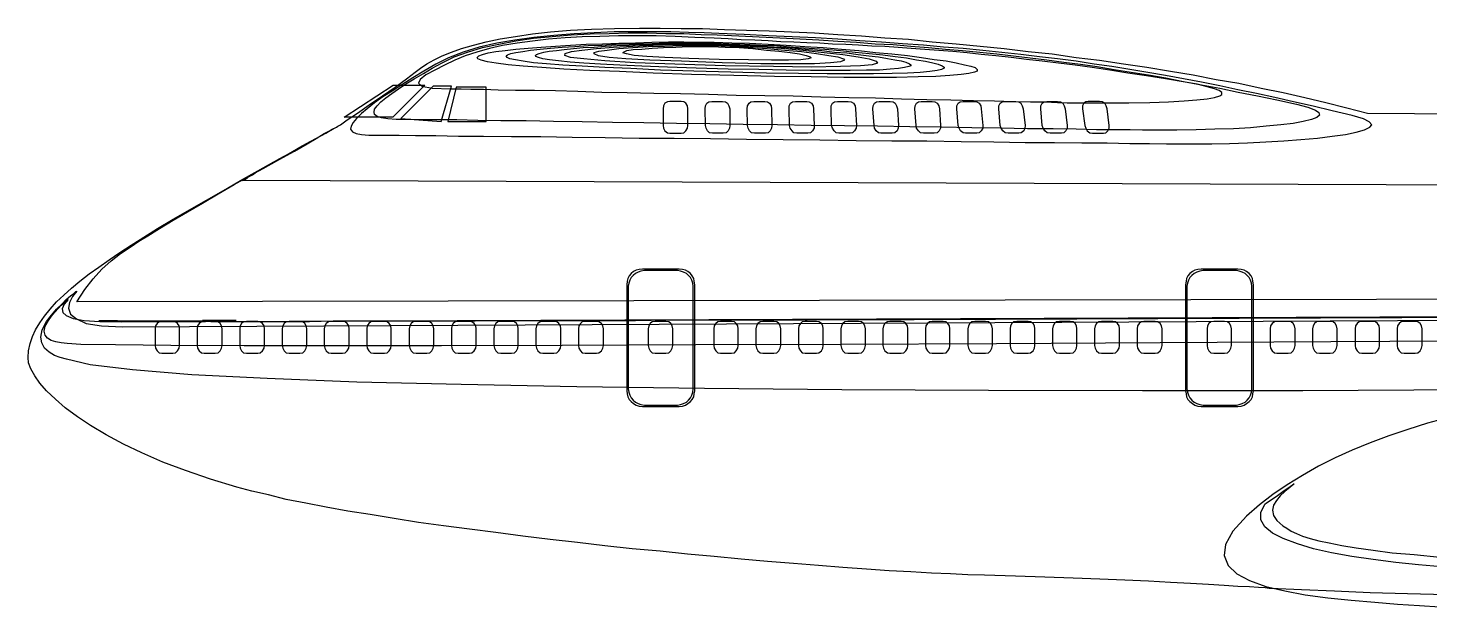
# Model space of a CAD drawing. Extents: x 526 to 2267, y -112 to 246.
# Drawn here: x 1354.4 to 1407.2, y -82.9 to -61.1 of the extents above; entities that cross this region are included whole.
import ezdxf

# ---------------------------------------------------------------- set-up
doc = ezdxf.new("R2010")
doc.units = 0
doc.header["$MEASUREMENT"] = 0
doc.layers.get('0').update_dxf_attribs({"linetype": 'CONTINUOUS'})

msp = doc.modelspace()

# ---------------------------------------------------------------- linework, layer by layer
at = {"linetype": 'Continuous'}
for points in [[(1407.837, -82.482), (1406.363, -82.445), (1404.963, -82.408), (1403.618, -82.353), (1402.365, -82.298), (1401.204, -82.243), (1401.149, -82.243), (1401.002, -82.224), (1400.744, -82.206), (1400.412, -82.188), (1399.97, -82.169), (1399.454, -82.132), (1398.864, -82.095), (1398.183, -82.059), (1397.427, -82.022), (1396.598, -81.967), (1395.714, -81.93), (1394.774, -81.893), (1393.761, -81.856), (1392.692, -81.819), (1391.587, -81.783), (1390.426, -81.746), (1389.799, -81.727), (1389.137, -81.69), (1388.418, -81.672), (1387.644, -81.617), (1386.833, -81.58), (1385.968, -81.524), (1385.083, -81.45), (1384.162, -81.377), (1383.222, -81.303), (1382.246, -81.229), (1381.251, -81.137), (1380.238, -81.045), (1379.224, -80.953), (1378.193, -80.843), (1377.143, -80.751), (1376.111, -80.64), (1375.079, -80.511), (1374.048, -80.401), (1373.016, -80.272), (1372.002, -80.142), (1371.007, -80.013), (1370.031, -79.884), (1369.092, -79.755), (1368.17, -79.608), (1367.268, -79.461), (1366.42, -79.332), (1365.609, -79.185), (1364.836, -79.037), (1364.099, -78.89), (1363.436, -78.724), (1362.809, -78.576), (1362.238, -78.429), (1361.243, -78.134), (1360.303, -77.803), (1359.456, -77.489), (1358.664, -77.139), (1357.964, -76.808), (1357.319, -76.458), (1356.729, -76.108), (1356.231, -75.776), (1355.771, -75.444), (1355.403, -75.113), (1355.071, -74.799), (1354.813, -74.505), (1354.629, -74.228), (1354.481, -73.971), (1354.389, -73.75), (1354.371, -73.547), (1354.389, -73.289), (1354.445, -73.012), (1354.537, -72.755), (1354.647, -72.497), (1354.813, -72.239), (1354.997, -71.98), (1355.2, -71.723), (1355.44, -71.447), (1355.716, -71.189), (1356.011, -70.931), (1356.323, -70.672), (1356.674, -70.396), (1357.042, -70.138), (1357.429, -69.862), (1357.834, -69.586), (1358.259, -69.309), (1358.737, -69.014), (1359.253, -68.683), (1359.843, -68.333), (1360.451, -67.982), (1361.096, -67.614), (1361.74, -67.246), (1362.385, -66.877), (1363.03, -66.509), (1363.638, -66.177), (1364.191, -65.864), (1364.707, -65.569), (1365.167, -65.329), (1365.535, -65.108), (1365.812, -64.961), (1365.996, -64.869), (1366.052, -64.832), (1366.144, -64.777), (1366.402, -64.593), (1366.788, -64.335), (1367.231, -64.021), (1367.728, -63.69), (1368.207, -63.359), (1368.631, -63.046), (1368.963, -62.788), (1369.165, -62.641), (1369.405, -62.475), (1369.681, -62.328), (1369.976, -62.18), (1370.326, -62.033), (1370.713, -61.904), (1371.155, -61.775), (1371.634, -61.645), (1372.168, -61.535), (1372.74, -61.443), (1373.384, -61.351), (1374.066, -61.277), (1374.821, -61.204), (1375.614, -61.167), (1376.479, -61.148), (1377.419, -61.13), (1378.193, -61.13), (1378.985, -61.148), (1379.796, -61.148), (1380.625, -61.185), (1381.454, -61.204), (1382.302, -61.24), (1383.149, -61.277), (1384.015, -61.314), (1384.899, -61.369), (1385.783, -61.424), (1386.668, -61.498), (1387.552, -61.553), (1388.455, -61.645), (1389.358, -61.719), (1390.261, -61.811), (1391.163, -61.904), (1392.066, -62.015), (1392.969, -62.107), (1393.871, -62.236), (1394.756, -62.346), (1395.659, -62.475), (1396.543, -62.604), (1397.427, -62.751), (1398.293, -62.898), (1399.159, -63.064), (1400.007, -63.212), (1400.854, -63.396), (1401.683, -63.562), (1402.494, -63.745), (1403.286, -63.929), (1404.078, -64.132), (1404.852, -64.335), (1477.55, -64.846)], [(1356.213, -71.447), (1356.508, -70.986), (1356.822, -70.58), (1357.153, -70.212), (1357.503, -69.899), (1357.853, -69.623), (1358.222, -69.383), (1358.553, -69.162), (1358.884, -68.959), (1359.327, -68.683), (1359.843, -68.37), (1360.377, -68.056), (1360.948, -67.725), (1361.538, -67.375), (1362.146, -67.025), (1362.735, -66.693), (1363.307, -66.361), (1363.859, -66.048), (1364.375, -65.772), (1364.836, -65.496), (1365.241, -65.274), (1365.591, -65.09), (1365.83, -64.943), (1365.996, -64.869), (1366.052, -64.832), (1366.144, -64.777), (1366.402, -64.593), (1366.788, -64.335), (1367.231, -64.021), (1367.728, -63.69), (1368.207, -63.359), (1368.631, -63.046), (1368.963, -62.788), (1369.165, -62.641), (1369.405, -62.475), (1369.681, -62.328), (1369.976, -62.18), (1370.326, -62.033), (1370.713, -61.904), (1371.155, -61.775), (1371.634, -61.645), (1372.168, -61.535), (1372.74, -61.443), (1373.384, -61.351), (1374.066, -61.277), (1374.821, -61.204), (1375.614, -61.167), (1376.479, -61.148), (1377.419, -61.13), (1378.193, -61.13), (1378.985, -61.148), (1379.796, -61.148), (1380.625, -61.185), (1381.454, -61.204), (1382.302, -61.24), (1383.149, -61.277), (1384.015, -61.314), (1384.899, -61.369), (1385.783, -61.424), (1386.668, -61.498), (1387.552, -61.553), (1388.455, -61.645), (1389.358, -61.719), (1390.261, -61.811), (1391.163, -61.904), (1392.066, -62.015), (1392.969, -62.107), (1393.871, -62.236), (1394.756, -62.346), (1395.659, -62.475), (1396.543, -62.604), (1397.427, -62.751), (1398.293, -62.898), (1399.159, -63.064), (1400.007, -63.212), (1400.854, -63.396), (1401.683, -63.562), (1402.494, -63.745), (1403.286, -63.929), (1404.078, -64.132), (1404.852, -64.335), (1477.55, -64.846)], [(1362.441, -66.877), (1362.496, -66.859), (1362.569, -66.822), (1362.643, -66.767), (1362.735, -66.711), (1362.827, -66.656), (1362.938, -66.582), (1363.067, -66.509), (1363.233, -66.417), (1363.859, -66.067), (1364.412, -65.772), (1364.891, -65.496), (1365.296, -65.256), (1365.609, -65.072), (1365.849, -64.943), (1365.996, -64.869), (1366.052, -64.832), (1366.144, -64.777), (1366.402, -64.593), (1366.788, -64.335), (1367.231, -64.021), (1367.728, -63.69), (1368.207, -63.359), (1368.631, -63.046), (1368.963, -62.788), (1369.165, -62.641), (1369.405, -62.475), (1369.681, -62.328), (1369.976, -62.18), (1370.326, -62.033), (1370.713, -61.904), (1371.155, -61.775), (1371.634, -61.645), (1372.168, -61.535), (1372.74, -61.443), (1373.384, -61.351), (1374.066, -61.277), (1374.821, -61.204), (1375.614, -61.167), (1376.479, -61.148), (1377.419, -61.13), (1378.193, -61.13), (1378.985, -61.148), (1379.796, -61.148), (1380.625, -61.185), (1381.454, -61.204), (1382.302, -61.24), (1383.149, -61.277), (1384.015, -61.314), (1384.899, -61.369), (1385.783, -61.424), (1386.668, -61.498), (1387.552, -61.553), (1388.455, -61.645), (1389.358, -61.719), (1390.261, -61.811), (1391.163, -61.904), (1392.066, -62.015), (1392.969, -62.107), (1393.871, -62.236), (1394.756, -62.346), (1395.659, -62.475), (1396.543, -62.604), (1397.427, -62.751), (1398.293, -62.898), (1399.159, -63.064), (1400.007, -63.212), (1400.854, -63.396), (1401.683, -63.562), (1402.494, -63.745), (1403.286, -63.929), (1404.078, -64.132), (1404.852, -64.335), (1477.55, -64.846)], [(1404.281, -64.427), (1403.526, -64.243), (1402.807, -64.077), (1402.07, -63.911), (1401.37, -63.745), (1400.67, -63.599), (1399.97, -63.452), (1399.288, -63.304), (1398.606, -63.175), (1397.925, -63.046), (1397.243, -62.917), (1396.58, -62.806), (1395.898, -62.696), (1395.216, -62.585), (1394.553, -62.493), (1393.871, -62.383), (1393.171, -62.291), (1392.489, -62.217), (1391.79, -62.125), (1391.071, -62.051), (1390.353, -61.978), (1389.615, -61.904), (1388.879, -61.848), (1388.123, -61.775), (1387.331, -61.719), (1386.539, -61.664), (1385.728, -61.609), (1384.899, -61.553), (1384.052, -61.498), (1383.167, -61.461), (1382.283, -61.424), (1381.362, -61.369), (1380.403, -61.332), (1379.851, -61.314), (1379.261, -61.296), (1378.598, -61.277), (1377.916, -61.277), (1377.198, -61.277), (1376.461, -61.277), (1375.706, -61.314), (1374.95, -61.351), (1374.195, -61.406), (1373.439, -61.48), (1372.721, -61.59), (1372.039, -61.701), (1371.376, -61.848), (1370.768, -62.033), (1370.216, -62.254), (1369.736, -62.493), (1369.294, -62.751), (1368.871, -63.009), (1368.465, -63.267), (1368.096, -63.507), (1367.747, -63.727), (1367.434, -63.948), (1367.157, -64.169), (1366.936, -64.354), (1366.752, -64.538), (1366.623, -64.685), (1366.549, -64.832), (1366.531, -64.943), (1366.604, -65.035), (1366.733, -65.108), (1366.936, -65.145), (1367.212, -65.164), (1367.452, -65.164), (1367.839, -65.164), (1368.354, -65.164), (1368.981, -65.182), (1369.736, -65.182), (1370.602, -65.201), (1371.542, -65.201), (1372.592, -65.219), (1373.697, -65.219), (1374.876, -65.237), (1376.129, -65.256), (1377.401, -65.274), (1378.727, -65.274), (1380.09, -65.293), (1381.454, -65.311), (1382.835, -65.329), (1384.217, -65.348), (1385.581, -65.366), (1386.925, -65.385), (1388.252, -65.385), (1389.542, -65.403), (1390.776, -65.422), (1391.955, -65.44), (1393.061, -65.44), (1394.093, -65.459), (1395.05, -65.459), (1395.898, -65.477), (1396.635, -65.477), (1397.28, -65.496), (1397.777, -65.496), (1398.146, -65.496), (1398.386, -65.496), (1398.993, -65.496), (1399.657, -65.477), (1400.338, -65.459), (1401.02, -65.422), (1401.701, -65.385), (1402.347, -65.329), (1402.973, -65.274), (1403.526, -65.201), (1404.023, -65.145), (1404.428, -65.053), (1404.742, -64.961), (1404.944, -64.869), (1405.018, -64.777), (1404.926, -64.667), (1404.705, -64.556), (1404.281, -64.427)], [(1396.912, -64.98), (1396.709, -64.98), (1396.377, -64.98), (1395.917, -64.961), (1395.345, -64.961), (1394.645, -64.961), (1393.871, -64.943), (1393.006, -64.924), (1392.047, -64.924), (1391.034, -64.906), (1389.947, -64.888), (1388.805, -64.869), (1387.608, -64.851), (1386.392, -64.832), (1385.139, -64.814), (1383.886, -64.796), (1382.615, -64.777), (1381.325, -64.759), (1380.072, -64.74), (1378.819, -64.722), (1377.585, -64.703), (1376.405, -64.685), (1375.263, -64.667), (1374.177, -64.648), (1373.145, -64.63), (1372.186, -64.63), (1371.321, -64.611), (1370.529, -64.593), (1369.847, -64.593), (1369.257, -64.593), (1368.797, -64.575), (1368.446, -64.575), (1368.244, -64.575), (1367.931, -64.556), (1367.691, -64.519), (1367.526, -64.464), (1367.434, -64.39), (1367.415, -64.298), (1367.434, -64.188), (1367.526, -64.058), (1367.673, -63.911), (1367.857, -63.764), (1368.078, -63.599), (1368.336, -63.415), (1368.613, -63.23), (1368.926, -63.046), (1369.276, -62.843), (1369.607, -62.641), (1369.976, -62.438), (1370.437, -62.217), (1370.934, -62.033), (1371.505, -61.867), (1372.113, -61.738), (1372.758, -61.609), (1373.421, -61.517), (1374.122, -61.443), (1374.84, -61.388), (1375.559, -61.351), (1376.277, -61.332), (1376.996, -61.314), (1377.713, -61.314), (1378.414, -61.332), (1379.095, -61.332), (1379.741, -61.369), (1380.348, -61.388), (1381.159, -61.424), (1381.933, -61.461), (1382.707, -61.498), (1383.462, -61.535), (1384.18, -61.572), (1384.899, -61.627), (1385.599, -61.664), (1386.3, -61.719), (1386.981, -61.756), (1387.644, -61.811), (1388.307, -61.867), (1388.953, -61.922), (1389.597, -61.978), (1390.242, -62.033), (1390.887, -62.107), (1391.514, -62.18), (1392.14, -62.254), (1392.766, -62.328), (1393.411, -62.42), (1394.037, -62.493), (1394.664, -62.585), (1395.309, -62.696), (1395.953, -62.788), (1396.598, -62.898), (1397.262, -63.009), (1397.925, -63.138), (1398.606, -63.267), (1399.288, -63.396), (1399.988, -63.544), (1400.707, -63.69), (1401.444, -63.837), (1402.181, -64.003), (1402.604, -64.114), (1402.899, -64.224), (1403.028, -64.317), (1403.046, -64.409), (1402.954, -64.501), (1402.752, -64.575), (1402.439, -64.648), (1402.052, -64.722), (1401.591, -64.777), (1401.039, -64.832), (1400.448, -64.888), (1399.804, -64.924), (1399.104, -64.943), (1398.404, -64.961), (1397.667, -64.98), (1396.912, -64.98)], [(1397.98, -63.175), (1397.243, -63.046), (1396.524, -62.935), (1395.825, -62.825), (1395.142, -62.714), (1394.48, -62.622), (1393.834, -62.53), (1393.208, -62.456), (1392.6, -62.383), (1392.011, -62.309), (1391.421, -62.236), (1390.85, -62.18), (1390.298, -62.125), (1389.763, -62.07), (1389.229, -62.015), (1388.695, -61.978), (1388.178, -61.941), (1387.663, -61.904), (1387.165, -61.867), (1386.668, -61.83), (1386.171, -61.811), (1385.673, -61.775), (1385.194, -61.756), (1384.697, -61.738), (1384.217, -61.701), (1383.72, -61.682), (1383.241, -61.664), (1382.743, -61.645), (1382.265, -61.609), (1381.767, -61.59), (1381.251, -61.572), (1380.754, -61.535), (1380.238, -61.517), (1379.501, -61.48), (1378.764, -61.443), (1378.046, -61.424), (1377.327, -61.424), (1376.627, -61.424), (1375.927, -61.443), (1375.263, -61.461), (1374.619, -61.498), (1373.992, -61.553), (1373.384, -61.627), (1372.813, -61.701), (1372.26, -61.793), (1371.763, -61.904), (1371.284, -62.033), (1370.842, -62.18), (1370.455, -62.346), (1370.068, -62.53), (1369.699, -62.714), (1369.368, -62.898), (1369.147, -63.064), (1369.092, -63.212), (1369.22, -63.323), (1369.607, -63.396), (1370.289, -63.415), (1370.437, -63.415), (1370.694, -63.415), (1371.062, -63.433), (1371.542, -63.433), (1372.094, -63.452), (1372.74, -63.47), (1373.458, -63.47), (1374.25, -63.488), (1375.097, -63.507), (1376, -63.544), (1376.959, -63.562), (1377.953, -63.58), (1378.966, -63.599), (1380.017, -63.617), (1381.067, -63.654), (1382.136, -63.672), (1383.204, -63.69), (1384.254, -63.727), (1385.304, -63.745), (1386.318, -63.764), (1387.294, -63.8), (1388.252, -63.819), (1389.155, -63.837), (1390.003, -63.856), (1390.795, -63.874), (1391.514, -63.892), (1392.158, -63.911), (1392.711, -63.911), (1393.171, -63.929), (1393.54, -63.948), (1393.797, -63.948), (1393.945, -63.948), (1394.958, -63.948), (1395.861, -63.948), (1396.653, -63.929), (1397.354, -63.911), (1397.943, -63.874), (1398.422, -63.837), (1398.809, -63.8), (1399.085, -63.745), (1399.288, -63.69), (1399.362, -63.636), (1399.362, -63.562), (1399.27, -63.488), (1399.085, -63.415), (1398.809, -63.341), (1398.441, -63.249), (1397.98, -63.175)], [(1380.238, -61.664), (1380.901, -61.682), (1381.564, -61.701), (1382.265, -61.738), (1382.946, -61.775), (1383.647, -61.83), (1384.346, -61.867), (1385.028, -61.922), (1385.691, -61.978), (1386.318, -62.051), (1386.925, -62.107), (1387.516, -62.162), (1388.05, -62.236), (1388.528, -62.309), (1388.971, -62.364), (1389.358, -62.438), (1389.671, -62.512), (1389.91, -62.567), (1390.076, -62.622), (1390.15, -62.696), (1390.15, -62.751), (1390.039, -62.788), (1389.836, -62.843), (1389.542, -62.88), (1389.118, -62.917), (1388.584, -62.954), (1387.921, -62.972), (1387.11, -62.99), (1386.189, -62.99), (1385.12, -62.99), (1383.886, -62.972), (1382.504, -62.954), (1380.975, -62.917), (1379.372, -62.88), (1377.935, -62.825), (1376.664, -62.769), (1375.54, -62.733), (1374.563, -62.677), (1373.734, -62.622), (1373.034, -62.567), (1372.463, -62.512), (1372.021, -62.456), (1371.689, -62.401), (1371.45, -62.346), (1371.321, -62.291), (1371.302, -62.236), (1371.358, -62.18), (1371.505, -62.125), (1371.708, -62.07), (1372.002, -62.015), (1372.352, -61.978), (1372.758, -61.922), (1373.218, -61.885), (1373.716, -61.848), (1374.25, -61.811), (1374.821, -61.775), (1375.411, -61.738), (1376.019, -61.719), (1376.645, -61.701), (1377.272, -61.682), (1377.88, -61.664), (1378.506, -61.645), (1379.095, -61.645), (1379.685, -61.664), (1380.238, -61.664)], [(1380.238, -61.664), (1380.901, -61.682), (1381.564, -61.701), (1382.265, -61.738), (1382.946, -61.775), (1383.647, -61.83), (1384.346, -61.867), (1385.028, -61.922), (1385.691, -61.978), (1386.318, -62.051), (1386.925, -62.107), (1387.516, -62.162), (1388.05, -62.236), (1388.528, -62.309), (1388.971, -62.364), (1389.358, -62.438), (1389.671, -62.512), (1389.91, -62.567), (1390.076, -62.622), (1390.15, -62.696), (1390.15, -62.751), (1390.039, -62.788), (1389.836, -62.843), (1389.542, -62.88), (1389.118, -62.917), (1388.584, -62.954), (1387.921, -62.972), (1387.11, -62.99), (1386.189, -62.99), (1385.12, -62.99), (1383.886, -62.972), (1382.504, -62.954), (1380.975, -62.917), (1379.372, -62.88), (1377.935, -62.825), (1376.664, -62.769), (1375.54, -62.733), (1374.563, -62.677), (1373.734, -62.622), (1373.034, -62.567), (1372.463, -62.512), (1372.021, -62.456), (1371.689, -62.401), (1371.45, -62.346), (1371.321, -62.291), (1371.302, -62.236), (1371.358, -62.18), (1371.505, -62.125), (1371.708, -62.07), (1372.002, -62.015), (1372.352, -61.978), (1372.758, -61.922), (1373.218, -61.885), (1373.716, -61.848), (1374.25, -61.811), (1374.821, -61.775), (1375.411, -61.738), (1376.019, -61.719), (1376.645, -61.701), (1377.272, -61.682), (1377.88, -61.664), (1378.506, -61.645), (1379.095, -61.645), (1379.685, -61.664), (1380.238, -61.664)], [(1380.865, -62.788), (1379.464, -62.751), (1378.212, -62.714), (1377.088, -62.659), (1376.111, -62.622), (1375.263, -62.567), (1374.527, -62.53), (1373.918, -62.475), (1373.421, -62.438), (1373.034, -62.383), (1372.74, -62.328), (1372.537, -62.291), (1372.426, -62.236), (1372.389, -62.18), (1372.444, -62.143), (1372.574, -62.088), (1372.758, -62.051), (1373.016, -62.015), (1373.311, -61.959), (1373.679, -61.922), (1374.066, -61.885), (1374.508, -61.848), (1374.987, -61.83), (1375.485, -61.793), (1376, -61.775), (1376.535, -61.738), (1377.069, -61.719), (1377.621, -61.719), (1378.156, -61.701), (1378.709, -61.701), (1379.224, -61.682), (1379.741, -61.701), (1380.219, -61.701), (1380.791, -61.719), (1381.38, -61.738), (1381.988, -61.775), (1382.596, -61.793), (1383.204, -61.848), (1383.812, -61.885), (1384.401, -61.922), (1384.991, -61.978), (1385.544, -62.033), (1386.078, -62.088), (1386.594, -62.143), (1387.054, -62.199), (1387.479, -62.254), (1387.865, -62.328), (1388.197, -62.383), (1388.473, -62.438), (1388.676, -62.493), (1388.824, -62.548), (1388.897, -62.604), (1388.897, -62.641), (1388.805, -62.696), (1388.639, -62.733), (1388.362, -62.769), (1387.994, -62.806), (1387.516, -62.825), (1386.944, -62.843), (1386.244, -62.861), (1385.433, -62.861), (1384.494, -62.861), (1383.407, -62.843), (1382.21, -62.825), (1380.865, -62.788)], [(1380.754, -62.677), (1379.556, -62.641), (1378.469, -62.604), (1377.511, -62.567), (1376.682, -62.53), (1375.945, -62.493), (1375.319, -62.456), (1374.803, -62.42), (1374.361, -62.364), (1374.029, -62.328), (1373.771, -62.291), (1373.605, -62.236), (1373.513, -62.199), (1373.495, -62.162), (1373.531, -62.125), (1373.642, -62.088), (1373.808, -62.033), (1374.011, -61.996), (1374.287, -61.978), (1374.582, -61.941), (1374.932, -61.904), (1375.3, -61.867), (1375.706, -61.848), (1376.129, -61.811), (1376.571, -61.793), (1377.032, -61.775), (1377.493, -61.756), (1377.972, -61.756), (1378.432, -61.738), (1378.893, -61.738), (1379.354, -61.738), (1379.796, -61.738), (1380.201, -61.738), (1380.699, -61.756), (1381.196, -61.775), (1381.711, -61.793), (1382.246, -61.83), (1382.762, -61.848), (1383.278, -61.885), (1383.794, -61.941), (1384.291, -61.978), (1384.77, -62.033), (1385.231, -62.07), (1385.654, -62.125), (1386.06, -62.18), (1386.428, -62.217), (1386.76, -62.272), (1387.036, -62.328), (1387.276, -62.364), (1387.46, -62.42), (1387.589, -62.475), (1387.644, -62.512), (1387.644, -62.548), (1387.571, -62.585), (1387.405, -62.622), (1387.183, -62.659), (1386.87, -62.677), (1386.465, -62.714), (1385.968, -62.714), (1385.36, -62.733), (1384.66, -62.733), (1383.867, -62.733), (1382.946, -62.714), (1381.914, -62.696), (1380.754, -62.677)], [(1380.643, -62.548), (1378.745, -62.493), (1377.253, -62.438), (1376.111, -62.364), (1375.319, -62.291), (1374.821, -62.236), (1374.6, -62.162), (1374.619, -62.088), (1374.858, -62.015), (1375.245, -61.959), (1375.798, -61.904), (1376.442, -61.848), (1377.161, -61.811), (1377.935, -61.775), (1378.709, -61.756), (1379.483, -61.756), (1380.182, -61.756), (1381.012, -61.793), (1381.877, -61.83), (1382.762, -61.885), (1383.591, -61.959), (1384.383, -62.051), (1385.083, -62.125), (1385.654, -62.217), (1386.078, -62.291), (1386.336, -62.383), (1386.392, -62.456), (1386.189, -62.512), (1385.746, -62.548), (1384.991, -62.585), (1383.904, -62.604), (1382.467, -62.585), (1380.643, -62.548)], [(1380.532, -62.438), (1379.003, -62.383), (1377.806, -62.346), (1376.903, -62.291), (1376.277, -62.236), (1375.871, -62.18), (1375.706, -62.107), (1375.706, -62.051), (1375.89, -61.996), (1376.203, -61.959), (1376.645, -61.904), (1377.161, -61.867), (1377.75, -61.83), (1378.359, -61.811), (1378.985, -61.793), (1379.593, -61.793), (1380.164, -61.793), (1380.828, -61.811), (1381.527, -61.848), (1382.228, -61.904), (1382.891, -61.959), (1383.518, -62.015), (1384.088, -62.088), (1384.549, -62.162), (1384.899, -62.217), (1385.102, -62.291), (1385.139, -62.346), (1384.991, -62.401), (1384.623, -62.438), (1384.015, -62.475), (1383.149, -62.475), (1381.988, -62.475), (1380.532, -62.438)], [(1380.146, -61.83), (1380.643, -61.848), (1381.178, -61.867), (1381.693, -61.904), (1382.21, -61.959), (1382.67, -61.996), (1383.093, -62.051), (1383.444, -62.107), (1383.702, -62.162), (1383.849, -62.217), (1383.886, -62.254), (1383.775, -62.291), (1383.499, -62.328), (1383.038, -62.346), (1382.394, -62.346), (1381.527, -62.328), (1380.422, -62.309), (1379.28, -62.272), (1378.377, -62.236), (1377.695, -62.199), (1377.216, -62.162), (1376.922, -62.107), (1376.793, -62.07), (1376.811, -62.033), (1376.94, -61.978), (1377.18, -61.941), (1377.511, -61.922), (1377.898, -61.885), (1378.322, -61.867), (1378.782, -61.848), (1379.261, -61.83), (1379.722, -61.83), (1380.146, -61.83)], [(1368.133, -63.286), (1369.331, -63.286), (1368.115, -64.483), (1366.291, -64.483), (1368.133, -63.286)], [(1369.644, -63.323), (1368.428, -64.538), (1369.939, -64.648), (1370.326, -63.323), (1369.644, -63.323)], [(1370.51, -63.359), (1370.197, -64.648), (1371.634, -64.648), (1371.634, -63.359), (1370.51, -63.359)], [(1378.985, -65.09), (1379.095, -65.072), (1379.169, -64.998), (1379.224, -64.906), (1379.243, -64.796), (1379.243, -64.169), (1379.224, -64.058), (1379.169, -63.966), (1379.095, -63.911), (1378.985, -63.892), (1378.561, -63.892), (1378.469, -63.911), (1378.377, -63.966), (1378.322, -64.058), (1378.304, -64.169), (1378.304, -64.796), (1378.322, -64.906), (1378.377, -64.998), (1378.469, -65.072), (1378.561, -65.09), (1378.985, -65.09)], [(1380.828, -64.796), (1380.809, -64.906), (1380.754, -64.998), (1380.68, -65.072), (1380.569, -65.09), (1380.164, -65.09), (1380.054, -65.072), (1379.98, -64.998), (1379.925, -64.906), (1379.906, -64.796), (1379.888, -64.169), (1379.906, -64.058), (1379.962, -63.966), (1380.035, -63.911), (1380.146, -63.892), (1380.551, -63.892), (1380.662, -63.911), (1380.736, -63.966), (1380.791, -64.058), (1380.828, -64.169), (1380.828, -64.796)], [(1382.412, -64.796), (1382.394, -64.906), (1382.338, -64.998), (1382.265, -65.072), (1382.173, -65.09), (1381.748, -65.09), (1381.638, -65.072), (1381.564, -64.998), (1381.509, -64.906), (1381.491, -64.796), (1381.472, -64.169), (1381.491, -64.058), (1381.546, -63.966), (1381.619, -63.911), (1381.73, -63.892), (1382.136, -63.892), (1382.246, -63.911), (1382.32, -63.966), (1382.375, -64.058), (1382.394, -64.169), (1382.412, -64.796)], [(1383.996, -64.796), (1383.996, -64.906), (1383.941, -64.998), (1383.867, -65.072), (1383.757, -65.09), (1383.352, -65.09), (1383.241, -65.072), (1383.167, -64.998), (1383.093, -64.906), (1383.075, -64.796), (1383.056, -64.169), (1383.056, -64.058), (1383.112, -63.966), (1383.185, -63.911), (1383.296, -63.892), (1383.72, -63.892), (1383.812, -63.911), (1383.904, -63.966), (1383.959, -64.058), (1383.978, -64.169), (1383.996, -64.796)], [(1385.599, -64.796), (1385.581, -64.906), (1385.525, -64.998), (1385.452, -65.072), (1385.36, -65.09), (1384.936, -65.09), (1384.826, -65.072), (1384.752, -64.998), (1384.697, -64.906), (1384.66, -64.796), (1384.641, -64.169), (1384.641, -64.058), (1384.697, -63.966), (1384.77, -63.911), (1384.881, -63.892), (1385.286, -63.892), (1385.396, -63.911), (1385.489, -63.966), (1385.544, -64.058), (1385.562, -64.169), (1385.599, -64.796)], [(1387.183, -64.796), (1387.165, -64.906), (1387.128, -64.998), (1387.036, -65.072), (1386.944, -65.09), (1386.52, -65.09), (1386.428, -65.072), (1386.336, -64.998), (1386.281, -64.906), (1386.263, -64.796), (1386.208, -64.169), (1386.226, -64.058), (1386.281, -63.966), (1386.355, -63.911), (1386.447, -63.892), (1386.87, -63.892), (1386.981, -63.911), (1387.054, -63.966), (1387.11, -64.058), (1387.146, -64.169), (1387.183, -64.796)], [(1388.768, -64.796), (1388.768, -64.906), (1388.713, -64.998), (1388.639, -65.072), (1388.528, -65.09), (1388.123, -65.09), (1388.013, -65.072), (1387.939, -64.998), (1387.865, -64.906), (1387.847, -64.796), (1387.792, -64.169), (1387.81, -64.058), (1387.865, -63.966), (1387.939, -63.911), (1388.031, -63.892), (1388.455, -63.892), (1388.547, -63.911), (1388.639, -63.966), (1388.695, -64.058), (1388.731, -64.169), (1388.768, -64.796)], [(1390.353, -64.796), (1390.353, -64.906), (1390.298, -64.998), (1390.224, -65.072), (1390.132, -65.09), (1389.707, -65.09), (1389.615, -65.072), (1389.523, -64.998), (1389.468, -64.906), (1389.431, -64.796), (1389.376, -64.169), (1389.376, -64.058), (1389.431, -63.966), (1389.505, -63.911), (1389.615, -63.892), (1390.021, -63.892), (1390.132, -63.911), (1390.224, -63.966), (1390.279, -64.058), (1390.298, -64.169), (1390.353, -64.796)], [(1391.955, -64.796), (1391.937, -64.906), (1391.9, -64.998), (1391.808, -65.072), (1391.716, -65.09), (1391.311, -65.09), (1391.2, -65.072), (1391.108, -64.998), (1391.052, -64.906), (1391.016, -64.796), (1390.96, -64.169), (1390.96, -64.058), (1391.016, -63.966), (1391.089, -63.911), (1391.181, -63.892), (1391.606, -63.892), (1391.698, -63.911), (1391.79, -63.966), (1391.845, -64.058), (1391.882, -64.169), (1391.955, -64.796)], [(1393.54, -64.796), (1393.54, -64.906), (1393.484, -64.998), (1393.411, -65.072), (1393.319, -65.09), (1392.895, -65.09), (1392.785, -65.072), (1392.692, -64.998), (1392.637, -64.906), (1392.6, -64.796), (1392.545, -64.169), (1392.545, -64.058), (1392.6, -63.966), (1392.674, -63.911), (1392.766, -63.892), (1393.171, -63.892), (1393.282, -63.911), (1393.374, -63.966), (1393.429, -64.058), (1393.466, -64.169), (1393.54, -64.796)], [(1394.903, -65.09), (1394.995, -65.072), (1395.069, -64.998), (1395.124, -64.906), (1395.124, -64.796), (1395.05, -64.169), (1395.013, -64.058), (1394.958, -63.966), (1394.866, -63.911), (1394.756, -63.892), (1394.332, -63.892), (1394.24, -63.911), (1394.167, -63.966), (1394.111, -64.058), (1394.111, -64.169), (1394.203, -64.796), (1394.24, -64.906), (1394.295, -64.998), (1394.388, -65.072), (1394.498, -65.09), (1394.903, -65.09)], [(1465.282, -67.26), (1362.441, -66.877)], [(1379.501, -72.976), (1379.501, -70.802), (1379.483, -70.672), (1379.464, -70.562), (1379.409, -70.47), (1379.335, -70.378), (1379.243, -70.304), (1379.151, -70.249), (1379.04, -70.23), (1378.911, -70.212), (1377.529, -70.212), (1377.401, -70.23), (1377.29, -70.249), (1377.198, -70.304), (1377.106, -70.378), (1377.032, -70.47), (1376.977, -70.562), (1376.959, -70.672), (1376.94, -70.802), (1376.94, -72.976)], [(1379.446, -72.976), (1379.446, -70.857), (1379.428, -70.746), (1379.391, -70.635), (1379.335, -70.525), (1379.261, -70.451), (1379.188, -70.378), (1379.077, -70.323), (1378.966, -70.286), (1378.856, -70.267), (1377.603, -70.267), (1377.474, -70.286), (1377.364, -70.323), (1377.272, -70.378), (1377.18, -70.451), (1377.106, -70.525), (1377.051, -70.635), (1377.014, -70.746), (1376.996, -70.857), (1376.996, -73.012)], [(1400.559, -72.976), (1400.559, -70.802), (1400.541, -70.672), (1400.522, -70.562), (1400.467, -70.47), (1400.393, -70.378), (1400.301, -70.304), (1400.209, -70.249), (1400.099, -70.23), (1399.97, -70.212), (1398.588, -70.212), (1398.459, -70.23), (1398.349, -70.249), (1398.257, -70.304), (1398.165, -70.378), (1398.091, -70.47), (1398.035, -70.562), (1398.017, -70.672), (1397.998, -70.802), (1397.998, -72.976)], [(1400.504, -72.976), (1400.504, -70.857), (1400.485, -70.746), (1400.448, -70.635), (1400.393, -70.525), (1400.32, -70.451), (1400.246, -70.378), (1400.135, -70.323), (1400.025, -70.286), (1399.915, -70.267), (1398.662, -70.267), (1398.533, -70.286), (1398.422, -70.323), (1398.33, -70.378), (1398.238, -70.451), (1398.165, -70.525), (1398.109, -70.635), (1398.072, -70.746), (1398.054, -70.857), (1398.054, -73.012)], [(1408.684, -74.763), (1402.42, -74.799), (1396.377, -74.799), (1390.574, -74.781), (1385.047, -74.763), (1379.869, -74.707), (1375.06, -74.652), (1370.694, -74.56), (1366.77, -74.468), (1363.38, -74.339), (1360.543, -74.192), (1358.314, -74.008), (1356.711, -73.823), (1355.826, -73.602), (1355.587, -73.547), (1355.366, -73.473), (1355.163, -73.344), (1354.997, -73.196), (1354.887, -72.994), (1354.85, -72.773), (1354.905, -72.497), (1355.071, -72.183), (1355.255, -71.944), (1355.44, -71.723), (1355.642, -71.539), (1355.808, -71.354), (1355.974, -71.226), (1356.103, -71.134), (1356.176, -71.06), (1356.213, -71.041)], [(1356.213, -71.041), (1356.047, -71.244), (1355.937, -71.465), (1355.9, -71.686), (1355.974, -71.907), (1356.195, -72.091), (1356.563, -72.257), (1357.135, -72.35), (1357.927, -72.386), (1436.332, -71.993)], [(1440.184, -71.301), (1356.213, -71.447)], [(1410.14, -72.92), (1403.471, -72.957), (1397.041, -72.994), (1390.868, -73.031), (1385.01, -73.049), (1379.538, -73.068), (1374.508, -73.086), (1369.957, -73.104), (1365.941, -73.104), (1362.514, -73.104), (1359.751, -73.086), (1357.668, -73.068), (1356.36, -73.049), (1355.845, -73.012), (1355.624, -72.994), (1355.421, -72.957), (1355.237, -72.902), (1355.108, -72.81), (1355.015, -72.699), (1354.979, -72.552), (1355.015, -72.368), (1355.145, -72.147), (1355.255, -71.98), (1355.385, -71.833), (1355.513, -71.686), (1355.624, -71.575), (1355.734, -71.483), (1355.808, -71.41), (1355.863, -71.373), (1355.882, -71.354)], [(1355.882, -71.354), (1355.734, -71.539), (1355.661, -71.704), (1355.679, -71.852), (1355.808, -71.962), (1356.066, -72.073), (1356.49, -72.147), (1357.079, -72.183), (1357.89, -72.202), (1436.95, -71.883)], [(1357.742, -72.165), (1357.724, -72.165), (1357.65, -72.165), (1357.558, -72.165), (1357.447, -72.165), (1357.337, -72.165), (1357.208, -72.165), (1357.116, -72.165), (1357.042, -72.165)], [(1357.613, -72.165), (1357.687, -72.165), (1357.798, -72.165), (1357.927, -72.165), (1358.056, -72.165), (1358.185, -72.165), (1358.295, -72.165), (1358.369, -72.165), (1358.387, -72.165)], [(1358.166, -72.165), (1358.24, -72.165), (1358.369, -72.165), (1358.498, -72.165), (1358.645, -72.165), (1358.792, -72.165), (1358.903, -72.165), (1358.977, -72.165), (1359.013, -72.165)], [(1358.719, -72.165), (1358.811, -72.165), (1358.94, -72.165), (1359.087, -72.165), (1359.253, -72.165), (1359.401, -72.165), (1359.53, -72.165), (1359.622, -72.165), (1359.659, -72.165)], [(1359.824, -73.381), (1359.935, -73.362), (1360.008, -73.289), (1360.064, -73.196), (1360.082, -73.086), (1360.082, -72.46), (1360.064, -72.35), (1360.008, -72.257), (1359.935, -72.202), (1359.824, -72.183), (1359.419, -72.183), (1359.309, -72.202), (1359.235, -72.257), (1359.179, -72.35), (1359.161, -72.46), (1359.161, -73.086), (1359.179, -73.196), (1359.235, -73.289), (1359.309, -73.362), (1359.419, -73.381), (1359.824, -73.381)], [(1359.272, -72.165), (1359.364, -72.165), (1359.511, -72.165), (1359.677, -72.165), (1359.861, -72.165), (1360.027, -72.183), (1360.174, -72.183), (1360.266, -72.183), (1360.303, -72.183)], [(1359.824, -72.165), (1359.935, -72.165), (1360.082, -72.165), (1360.266, -72.165), (1360.451, -72.165), (1360.635, -72.183), (1360.783, -72.183), (1360.893, -72.183), (1360.93, -72.183)], [(1360.395, -72.165), (1360.506, -72.165), (1360.672, -72.165), (1360.856, -72.165), (1361.059, -72.165), (1361.261, -72.183), (1361.427, -72.183), (1361.538, -72.183), (1361.574, -72.183)], [(1361.427, -73.381), (1361.538, -73.362), (1361.611, -73.289), (1361.666, -73.196), (1361.685, -73.086), (1361.685, -72.46), (1361.666, -72.35), (1361.611, -72.257), (1361.538, -72.202), (1361.427, -72.183), (1361.004, -72.183), (1360.912, -72.202), (1360.82, -72.257), (1360.764, -72.35), (1360.746, -72.46), (1360.746, -73.086), (1360.764, -73.196), (1360.82, -73.289), (1360.912, -73.362), (1361.004, -73.381), (1361.427, -73.381)], [(1362.22, -72.147), (1362.183, -72.147), (1362.054, -72.147), (1361.869, -72.147), (1361.666, -72.147), (1361.445, -72.147), (1361.243, -72.147), (1361.059, -72.147), (1360.948, -72.147)], [(1361.611, -72.183), (1361.722, -72.183), (1361.98, -72.183), (1362.349, -72.183), (1362.846, -72.183), (1363.473, -72.183), (1364.172, -72.183), (1364.983, -72.183), (1365.867, -72.165), (1366.825, -72.165), (1367.857, -72.165), (1368.944, -72.165), (1370.068, -72.165), (1371.229, -72.165), (1372.426, -72.147), (1373.623, -72.147), (1374.84, -72.147), (1376.056, -72.147), (1377.272, -72.147), (1378.451, -72.128), (1379.612, -72.128), (1380.717, -72.128), (1381.785, -72.128), (1382.799, -72.128), (1383.739, -72.128), (1384.604, -72.11), (1385.396, -72.11), (1386.078, -72.11), (1386.668, -72.11), (1387.128, -72.11), (1387.479, -72.11), (1387.7, -72.11), (1387.773, -72.11), (1436.788, -71.912)], [(1363.03, -73.381), (1363.122, -73.362), (1363.214, -73.289), (1363.27, -73.196), (1363.288, -73.086), (1363.288, -72.46), (1363.27, -72.35), (1363.214, -72.257), (1363.122, -72.202), (1363.03, -72.183), (1362.606, -72.183), (1362.496, -72.202), (1362.422, -72.257), (1362.367, -72.35), (1362.349, -72.46), (1362.349, -73.086), (1362.367, -73.196), (1362.422, -73.289), (1362.496, -73.362), (1362.606, -73.381), (1363.03, -73.381)], [(1364.615, -73.381), (1364.725, -73.362), (1364.799, -73.289), (1364.854, -73.196), (1364.873, -73.086), (1364.873, -72.46), (1364.854, -72.35), (1364.799, -72.257), (1364.725, -72.202), (1364.615, -72.183), (1364.209, -72.183), (1364.099, -72.202), (1364.025, -72.257), (1363.97, -72.35), (1363.951, -72.46), (1363.951, -73.086), (1363.97, -73.196), (1364.025, -73.289), (1364.099, -73.362), (1364.209, -73.381), (1364.615, -73.381)], [(1366.218, -73.381), (1366.328, -73.362), (1366.402, -73.289), (1366.457, -73.196), (1366.475, -73.086), (1366.475, -72.46), (1366.457, -72.35), (1366.402, -72.257), (1366.328, -72.202), (1366.218, -72.183), (1365.793, -72.183), (1365.701, -72.202), (1365.609, -72.257), (1365.554, -72.35), (1365.535, -72.46), (1365.535, -73.086), (1365.554, -73.196), (1365.609, -73.289), (1365.701, -73.362), (1365.793, -73.381), (1366.218, -73.381)], [(1367.802, -73.381), (1367.912, -73.362), (1367.986, -73.289), (1368.041, -73.196), (1368.06, -73.086), (1368.06, -72.46), (1368.041, -72.35), (1367.986, -72.257), (1367.912, -72.202), (1367.802, -72.183), (1367.397, -72.183), (1367.286, -72.202), (1367.212, -72.257), (1367.157, -72.35), (1367.138, -72.46), (1367.138, -73.086), (1367.157, -73.196), (1367.212, -73.289), (1367.286, -73.362), (1367.397, -73.381), (1367.802, -73.381)], [(1369.405, -73.381), (1369.515, -73.362), (1369.589, -73.289), (1369.644, -73.196), (1369.662, -73.086), (1369.662, -72.46), (1369.644, -72.35), (1369.589, -72.257), (1369.515, -72.202), (1369.405, -72.183), (1369, -72.183), (1368.889, -72.202), (1368.815, -72.257), (1368.76, -72.35), (1368.742, -72.46), (1368.742, -73.086), (1368.76, -73.196), (1368.815, -73.289), (1368.889, -73.362), (1369, -73.381), (1369.405, -73.381)], [(1371.007, -73.381), (1371.099, -73.362), (1371.192, -73.289), (1371.247, -73.196), (1371.266, -73.086), (1371.266, -72.46), (1371.247, -72.35), (1371.192, -72.257), (1371.099, -72.202), (1371.007, -72.183), (1370.584, -72.183), (1370.473, -72.202), (1370.4, -72.257), (1370.344, -72.35), (1370.326, -72.46), (1370.326, -73.086), (1370.344, -73.196), (1370.4, -73.289), (1370.473, -73.362), (1370.584, -73.381), (1371.007, -73.381)], [(1372.592, -73.381), (1372.703, -73.362), (1372.777, -73.289), (1372.832, -73.196), (1372.85, -73.086), (1372.85, -72.46), (1372.832, -72.35), (1372.777, -72.257), (1372.703, -72.202), (1372.592, -72.183), (1372.186, -72.183), (1372.076, -72.202), (1372.002, -72.257), (1371.947, -72.35), (1371.929, -72.46), (1371.929, -73.086), (1371.947, -73.196), (1372.002, -73.289), (1372.076, -73.362), (1372.186, -73.381), (1372.592, -73.381)], [(1374.195, -73.381), (1374.306, -73.362), (1374.379, -73.289), (1374.435, -73.196), (1374.453, -73.086), (1374.453, -72.46), (1374.435, -72.35), (1374.379, -72.257), (1374.306, -72.202), (1374.195, -72.183), (1373.771, -72.183), (1373.679, -72.202), (1373.587, -72.257), (1373.531, -72.35), (1373.513, -72.46), (1373.513, -73.086), (1373.531, -73.196), (1373.587, -73.289), (1373.679, -73.362), (1373.771, -73.381), (1374.195, -73.381)], [(1375.798, -73.381), (1375.89, -73.362), (1375.982, -73.289), (1376.037, -73.196), (1376.056, -73.086), (1376.056, -72.46), (1376.037, -72.35), (1375.982, -72.257), (1375.89, -72.202), (1375.798, -72.183), (1375.374, -72.183), (1375.263, -72.202), (1375.19, -72.257), (1375.134, -72.35), (1375.116, -72.46), (1375.116, -73.086), (1375.134, -73.196), (1375.19, -73.289), (1375.263, -73.362), (1375.374, -73.381), (1375.798, -73.381)], [(1378.414, -73.381), (1378.525, -73.362), (1378.598, -73.289), (1378.653, -73.196), (1378.672, -73.086), (1378.672, -72.46), (1378.653, -72.35), (1378.598, -72.257), (1378.525, -72.202), (1378.414, -72.183), (1378.009, -72.183), (1377.898, -72.202), (1377.824, -72.257), (1377.769, -72.35), (1377.75, -72.46), (1377.75, -73.086), (1377.769, -73.196), (1377.824, -73.289), (1377.898, -73.362), (1378.009, -73.381), (1378.414, -73.381)], [(1380.883, -73.381), (1380.993, -73.362), (1381.067, -73.289), (1381.122, -73.196), (1381.141, -73.086), (1381.141, -72.46), (1381.122, -72.35), (1381.067, -72.257), (1380.993, -72.202), (1380.883, -72.183), (1380.477, -72.183), (1380.367, -72.202), (1380.293, -72.257), (1380.238, -72.35), (1380.219, -72.46), (1380.219, -73.086), (1380.238, -73.196), (1380.293, -73.289), (1380.367, -73.362), (1380.477, -73.381), (1380.883, -73.381)], [(1382.486, -73.381), (1382.596, -73.362), (1382.67, -73.289), (1382.725, -73.196), (1382.743, -73.086), (1382.743, -72.46), (1382.725, -72.35), (1382.67, -72.257), (1382.596, -72.202), (1382.486, -72.183), (1382.062, -72.183), (1381.97, -72.202), (1381.877, -72.257), (1381.822, -72.35), (1381.804, -72.46), (1381.804, -73.086), (1381.822, -73.196), (1381.877, -73.289), (1381.97, -73.362), (1382.062, -73.381), (1382.486, -73.381)], [(1384.088, -73.381), (1384.18, -73.362), (1384.272, -73.289), (1384.328, -73.196), (1384.346, -73.086), (1384.346, -72.46), (1384.328, -72.35), (1384.272, -72.257), (1384.18, -72.202), (1384.088, -72.183), (1383.665, -72.183), (1383.554, -72.202), (1383.481, -72.257), (1383.425, -72.35), (1383.407, -72.46), (1383.407, -73.086), (1383.425, -73.196), (1383.481, -73.289), (1383.554, -73.362), (1383.665, -73.381), (1384.088, -73.381)], [(1385.673, -73.381), (1385.783, -73.362), (1385.857, -73.289), (1385.912, -73.196), (1385.931, -73.086), (1385.931, -72.46), (1385.912, -72.35), (1385.857, -72.257), (1385.783, -72.202), (1385.673, -72.183), (1385.268, -72.183), (1385.157, -72.202), (1385.083, -72.257), (1385.028, -72.35), (1385.01, -72.46), (1385.01, -73.086), (1385.028, -73.196), (1385.083, -73.289), (1385.157, -73.362), (1385.268, -73.381), (1385.673, -73.381)], [(1387.276, -73.381), (1387.386, -73.362), (1387.46, -73.289), (1387.516, -73.196), (1387.534, -73.086), (1387.534, -72.46), (1387.516, -72.35), (1387.46, -72.257), (1387.386, -72.202), (1387.276, -72.183), (1386.852, -72.183), (1386.76, -72.202), (1386.668, -72.257), (1386.613, -72.35), (1386.594, -72.46), (1386.594, -73.086), (1386.613, -73.196), (1386.668, -73.289), (1386.76, -73.362), (1386.852, -73.381), (1387.276, -73.381)], [(1388.861, -73.381), (1388.971, -73.362), (1389.045, -73.289), (1389.1, -73.196), (1389.118, -73.086), (1389.118, -72.46), (1389.1, -72.35), (1389.045, -72.257), (1388.971, -72.202), (1388.861, -72.183), (1388.455, -72.183), (1388.344, -72.202), (1388.27, -72.257), (1388.215, -72.35), (1388.197, -72.46), (1388.197, -73.086), (1388.215, -73.196), (1388.27, -73.289), (1388.344, -73.362), (1388.455, -73.381), (1388.861, -73.381)], [(1390.463, -73.381), (1390.574, -73.362), (1390.647, -73.289), (1390.703, -73.196), (1390.721, -73.086), (1390.721, -72.46), (1390.703, -72.35), (1390.647, -72.257), (1390.574, -72.202), (1390.463, -72.183), (1390.058, -72.183), (1389.947, -72.202), (1389.873, -72.257), (1389.818, -72.35), (1389.799, -72.46), (1389.799, -73.086), (1389.818, -73.196), (1389.873, -73.289), (1389.947, -73.362), (1390.058, -73.381), (1390.463, -73.381)], [(1392.066, -73.381), (1392.158, -73.362), (1392.25, -73.289), (1392.305, -73.196), (1392.324, -73.086), (1392.324, -72.46), (1392.305, -72.35), (1392.25, -72.257), (1392.158, -72.202), (1392.066, -72.183), (1391.642, -72.183), (1391.532, -72.202), (1391.458, -72.257), (1391.403, -72.35), (1391.384, -72.46), (1391.384, -73.086), (1391.403, -73.196), (1391.458, -73.289), (1391.532, -73.362), (1391.642, -73.381), (1392.066, -73.381)], [(1393.65, -73.381), (1393.761, -73.362), (1393.834, -73.289), (1393.89, -73.196), (1393.908, -73.086), (1393.908, -72.46), (1393.89, -72.35), (1393.834, -72.257), (1393.761, -72.202), (1393.65, -72.183), (1393.245, -72.183), (1393.135, -72.202), (1393.061, -72.257), (1393.006, -72.35), (1392.987, -72.46), (1392.987, -73.086), (1393.006, -73.196), (1393.061, -73.289), (1393.135, -73.362), (1393.245, -73.381), (1393.65, -73.381)], [(1395.253, -73.381), (1395.364, -73.362), (1395.438, -73.289), (1395.493, -73.196), (1395.512, -73.086), (1395.512, -72.46), (1395.493, -72.35), (1395.438, -72.257), (1395.364, -72.202), (1395.253, -72.183), (1394.829, -72.183), (1394.737, -72.202), (1394.645, -72.257), (1394.59, -72.35), (1394.572, -72.46), (1394.572, -73.086), (1394.59, -73.196), (1394.645, -73.289), (1394.737, -73.362), (1394.829, -73.381), (1395.253, -73.381)], [(1396.856, -73.381), (1396.949, -73.362), (1397.041, -73.289), (1397.096, -73.196), (1397.114, -73.086), (1397.114, -72.46), (1397.096, -72.35), (1397.041, -72.257), (1396.949, -72.202), (1396.856, -72.183), (1396.432, -72.183), (1396.322, -72.202), (1396.248, -72.257), (1396.193, -72.35), (1396.174, -72.46), (1396.174, -73.086), (1396.193, -73.196), (1396.248, -73.289), (1396.322, -73.362), (1396.432, -73.381), (1396.856, -73.381)], [(1399.473, -73.381), (1399.583, -73.362), (1399.657, -73.289), (1399.712, -73.196), (1399.73, -73.086), (1399.73, -72.46), (1399.712, -72.35), (1399.657, -72.257), (1399.583, -72.202), (1399.473, -72.183), (1399.067, -72.183), (1398.956, -72.202), (1398.883, -72.257), (1398.827, -72.35), (1398.809, -72.46), (1398.809, -73.086), (1398.827, -73.196), (1398.883, -73.289), (1398.956, -73.362), (1399.067, -73.381), (1399.473, -73.381)], [(1401.867, -73.381), (1401.978, -73.362), (1402.052, -73.289), (1402.107, -73.196), (1402.126, -73.086), (1402.126, -72.46), (1402.107, -72.35), (1402.052, -72.257), (1401.978, -72.202), (1401.867, -72.183), (1401.444, -72.183), (1401.352, -72.202), (1401.259, -72.257), (1401.204, -72.35), (1401.186, -72.46), (1401.186, -73.086), (1401.204, -73.196), (1401.259, -73.289), (1401.352, -73.362), (1401.444, -73.381), (1401.867, -73.381)], [(1403.452, -73.381), (1403.563, -73.362), (1403.636, -73.289), (1403.692, -73.196), (1403.71, -73.086), (1403.71, -72.46), (1403.692, -72.35), (1403.636, -72.257), (1403.563, -72.202), (1403.452, -72.183), (1403.046, -72.183), (1402.936, -72.202), (1402.862, -72.257), (1402.807, -72.35), (1402.789, -72.46), (1402.789, -73.086), (1402.807, -73.196), (1402.862, -73.289), (1402.936, -73.362), (1403.046, -73.381), (1403.452, -73.381)], [(1405.055, -73.381), (1405.165, -73.362), (1405.239, -73.289), (1405.294, -73.196), (1405.313, -73.086), (1405.313, -72.46), (1405.294, -72.35), (1405.239, -72.257), (1405.165, -72.202), (1405.055, -72.183), (1404.649, -72.183), (1404.539, -72.202), (1404.465, -72.257), (1404.41, -72.35), (1404.391, -72.46), (1404.391, -73.086), (1404.41, -73.196), (1404.465, -73.289), (1404.539, -73.362), (1404.649, -73.381), (1405.055, -73.381)], [(1406.658, -73.381), (1406.75, -73.362), (1406.842, -73.289), (1406.897, -73.196), (1406.915, -73.086), (1406.915, -72.46), (1406.897, -72.35), (1406.842, -72.257), (1406.75, -72.202), (1406.658, -72.183), (1406.234, -72.183), (1406.123, -72.202), (1406.05, -72.257), (1405.994, -72.35), (1405.976, -72.46), (1405.976, -73.086), (1405.994, -73.196), (1406.05, -73.289), (1406.123, -73.362), (1406.234, -73.381), (1406.658, -73.381)], [(1376.94, -72.976), (1376.94, -74.799), (1376.959, -74.91), (1376.977, -75.021), (1377.032, -75.132), (1377.106, -75.205), (1377.198, -75.279), (1377.29, -75.334), (1377.401, -75.371), (1377.529, -75.389), (1378.911, -75.389), (1379.04, -75.371), (1379.151, -75.334), (1379.243, -75.279), (1379.335, -75.205), (1379.409, -75.132), (1379.464, -75.021), (1379.483, -74.91), (1379.501, -74.799), (1379.501, -72.976)], [(1376.996, -73.012), (1376.996, -74.726), (1377.014, -74.855), (1377.051, -74.966), (1377.106, -75.058), (1377.18, -75.15), (1377.272, -75.224), (1377.364, -75.279), (1377.474, -75.316), (1377.603, -75.334), (1378.856, -75.334), (1378.966, -75.316), (1379.077, -75.279), (1379.188, -75.224), (1379.261, -75.15), (1379.335, -75.058), (1379.391, -74.966), (1379.428, -74.855), (1379.446, -74.726), (1379.446, -72.976)], [(1397.998, -72.976), (1397.998, -74.799), (1398.017, -74.91), (1398.035, -75.021), (1398.091, -75.132), (1398.165, -75.205), (1398.257, -75.279), (1398.349, -75.334), (1398.459, -75.371), (1398.588, -75.389), (1399.97, -75.389), (1400.099, -75.371), (1400.209, -75.334), (1400.301, -75.279), (1400.393, -75.205), (1400.467, -75.132), (1400.522, -75.021), (1400.541, -74.91), (1400.559, -74.799), (1400.559, -72.976)], [(1398.054, -73.012), (1398.054, -74.726), (1398.072, -74.855), (1398.109, -74.966), (1398.165, -75.058), (1398.238, -75.15), (1398.33, -75.224), (1398.422, -75.279), (1398.533, -75.316), (1398.662, -75.334), (1399.915, -75.334), (1400.025, -75.316), (1400.135, -75.279), (1400.246, -75.224), (1400.32, -75.15), (1400.393, -75.058), (1400.448, -74.966), (1400.485, -74.855), (1400.504, -74.726), (1400.504, -72.976)], [(1407.874, -75.813), (1407.118, -76.015), (1406.381, -76.255), (1405.662, -76.495), (1404.963, -76.753), (1404.281, -77.029), (1403.636, -77.323), (1403.009, -77.637), (1402.402, -77.987), (1401.83, -78.337), (1401.296, -78.705), (1400.781, -79.093), (1400.301, -79.516), (1399.786, -80.087), (1399.509, -80.585), (1399.454, -81.008), (1399.602, -81.377), (1399.933, -81.69), (1400.412, -81.948), (1401.02, -82.169), (1401.738, -82.335), (1402.512, -82.482), (1403.36, -82.593), (1404.244, -82.685), (1405.129, -82.758), (1405.994, -82.832), (1406.823, -82.888), (1407.579, -82.943)], [(1407.653, -81.432), (1406.786, -81.358), (1405.92, -81.266), (1405.073, -81.156), (1404.262, -81.045), (1403.507, -80.898), (1402.825, -80.751), (1402.218, -80.566), (1401.683, -80.364), (1401.278, -80.161), (1400.983, -79.921), (1400.836, -79.663), (1400.836, -79.387), (1400.983, -79.074), (1401.057, -79.019), (1401.223, -78.908), (1401.462, -78.742), (1401.72, -78.558), (1401.941, -78.41), (1402.07, -78.318), (1402.089, -78.3), (1401.941, -78.429)], [(1401.941, -78.429), (1401.738, -78.595), (1401.572, -78.761), (1401.425, -78.927), (1401.315, -79.111), (1401.278, -79.295), (1401.315, -79.498), (1401.444, -79.682), (1401.664, -79.884), (1401.812, -79.976), (1401.978, -80.087), (1402.181, -80.179), (1402.402, -80.272), (1402.696, -80.364), (1403.028, -80.456), (1403.415, -80.53), (1403.894, -80.622), (1404.428, -80.714), (1405.073, -80.806), (1405.791, -80.898), (1406.621, -80.971), (1407.579, -81.064)]]:
    msp.add_lwpolyline(points, dxfattribs=at)

doc.saveas('drawing.dxf')
